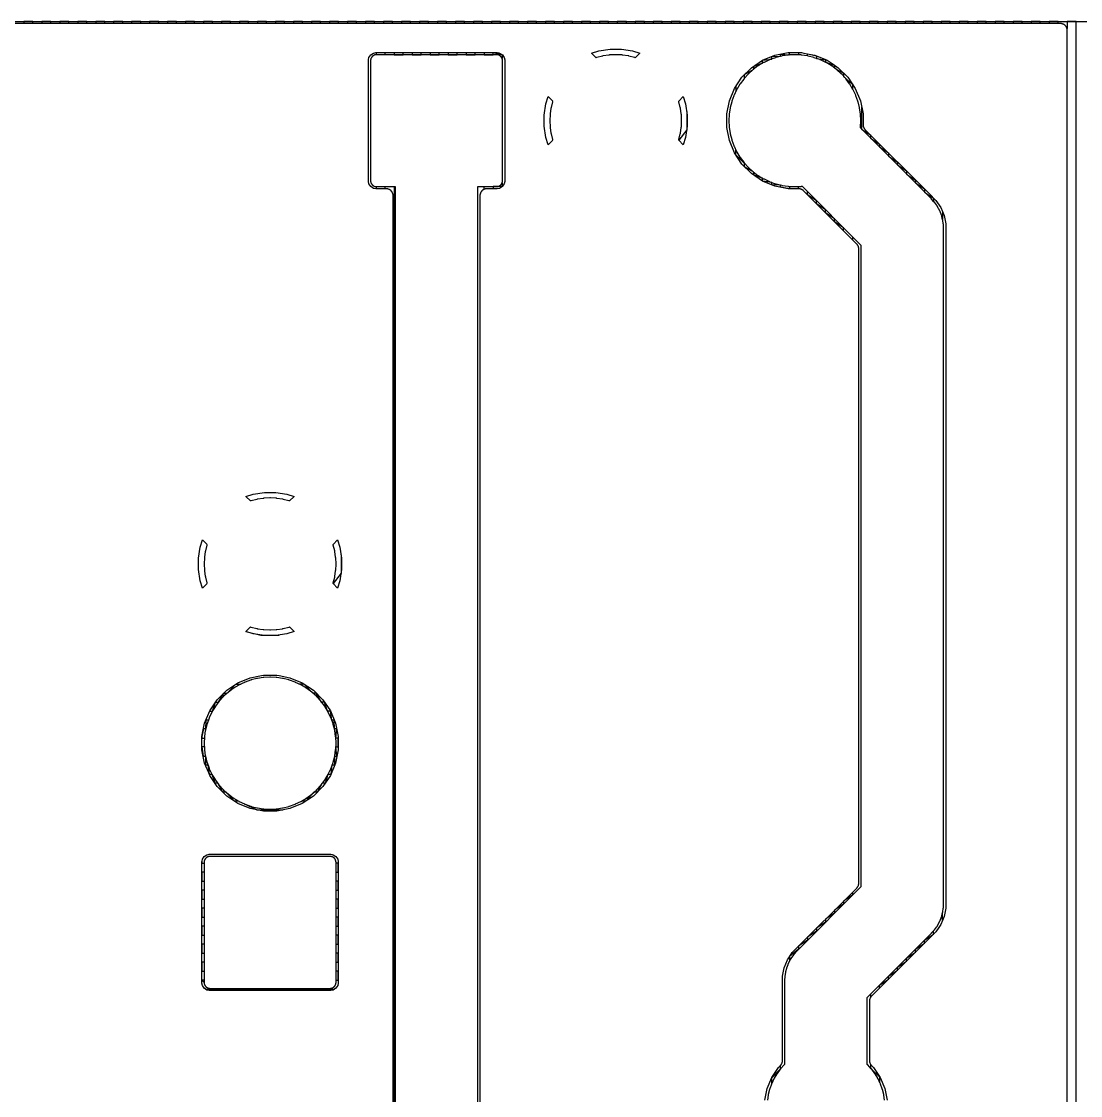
# Model space of a CAD drawing. Header units: metres. Extents: x 141.4 to 191.4, y -114.8 to -61.9.
# Drawn here: x 156.42 to 171.44, y -77.13 to -61.91 of the extents above; entities that cross this region are included whole.
import ezdxf

# ---------------------------------------------------------------- set-up
doc = ezdxf.new("R2010")
doc.units = ezdxf.units.M

msp = doc.modelspace()

# ---------------------------------------------------------------- linework, layer by layer
for points in [[(141.409, -61.907), (191.365, -61.907), (191.365, -114.81)], [(171.248, -96.695), (171.248, -62.034), (171.248, -62.032), (171.248, -62.03), (171.248, -62.028), (171.248, -62.026), (171.248, -62.024), (171.247, -62.022), (171.247, -62.019), (171.247, -62.017), (171.246, -62.015), (171.246, -62.013), (171.245, -62.011), (171.245, -62.009), (171.244, -62.007), (171.243, -62.005), (171.243, -62.003), (171.242, -62.001), (171.239, -61.993), (171.238, -61.991), (171.237, -61.99), (171.236, -61.988), (171.235, -61.986), (171.234, -61.984), (171.233, -61.982), (171.232, -61.98), (171.231, -61.979), (171.23, -61.977), (171.228, -61.975), (171.227, -61.974), (171.226, -61.972), (171.224, -61.97), (171.223, -61.969), (171.222, -61.967), (171.22, -61.966), (171.219, -61.964), (171.217, -61.963), (171.216, -61.962), (171.214, -61.96), (171.212, -61.959), (171.211, -61.958), (171.209, -61.956), (171.207, -61.955), (171.205, -61.954), (171.204, -61.953), (171.202, -61.952), (171.2, -61.951), (171.198, -61.95), (171.196, -61.949), (171.194, -61.948), (171.193, -61.947), (171.184, -61.944), (171.182, -61.943), (171.181, -61.942), (171.179, -61.942), (171.177, -61.941), (171.175, -61.941), (171.173, -61.94), (171.171, -61.94), (171.168, -61.939), (171.166, -61.939), (171.164, -61.938), (171.162, -61.938), (171.16, -61.938), (171.158, -61.938), (171.156, -61.938), (171.154, -61.938), (171.152, -61.938), (151.076, -61.938)], [(171.117, -61.938), (171.117, -61.907), (170.989, -61.907), (170.989, -61.938), (170.862, -61.938), (170.862, -61.907), (170.734, -61.907), (170.734, -61.938), (170.607, -61.938), (170.607, -61.907), (170.479, -61.907), (170.479, -61.938), (170.352, -61.938), (170.352, -61.907), (170.224, -61.907), (170.224, -61.938), (170.097, -61.938), (170.097, -61.907), (169.969, -61.907), (169.969, -61.938), (169.842, -61.938), (169.842, -61.907), (169.714, -61.907), (169.714, -61.938), (169.587, -61.938), (169.587, -61.907), (169.459, -61.907), (169.459, -61.938), (169.332, -61.938), (169.332, -61.907), (169.204, -61.907), (169.204, -61.938), (169.077, -61.938), (169.077, -61.907), (168.949, -61.907), (168.949, -61.938), (168.822, -61.938), (168.822, -61.907), (168.694, -61.907), (168.694, -61.938), (168.567, -61.938), (168.567, -61.907), (168.439, -61.907), (168.439, -61.938), (168.312, -61.938), (168.312, -61.907), (168.184, -61.907), (168.184, -61.938), (168.057, -61.938), (168.057, -61.907), (167.929, -61.907), (167.929, -61.938), (167.802, -61.938), (167.802, -61.907), (167.674, -61.907), (167.674, -61.938), (167.547, -61.938), (167.547, -61.907), (167.419, -61.907), (167.419, -61.938), (167.292, -61.938), (167.292, -61.907), (167.164, -61.907), (167.164, -61.938), (167.037, -61.938), (167.037, -61.907), (166.909, -61.907), (166.909, -61.938), (166.782, -61.938), (166.782, -61.907), (166.654, -61.907), (166.654, -61.938), (166.527, -61.938), (166.527, -61.907), (166.399, -61.907), (166.399, -61.938), (166.272, -61.938), (166.272, -61.907), (166.144, -61.907), (166.144, -61.938), (166.017, -61.938), (166.017, -61.907), (165.889, -61.907), (165.889, -61.938), (165.762, -61.938), (165.762, -61.907), (165.634, -61.907), (165.634, -61.938), (165.507, -61.938), (165.507, -61.907), (165.379, -61.907), (165.379, -61.938), (165.252, -61.938), (165.252, -61.907), (165.124, -61.907), (165.124, -61.938), (164.997, -61.938), (164.997, -61.907), (164.869, -61.907), (164.869, -61.938), (164.742, -61.938), (164.742, -61.907), (164.614, -61.907), (164.614, -61.938), (164.487, -61.938), (164.487, -61.907), (164.359, -61.907), (164.359, -61.938), (164.232, -61.938), (164.232, -61.907), (164.104, -61.907), (164.104, -61.938), (163.977, -61.938), (163.977, -61.907), (163.849, -61.907), (163.849, -61.938), (163.722, -61.938), (163.722, -61.907), (163.594, -61.907), (163.594, -61.938), (163.467, -61.938), (163.467, -61.907), (163.339, -61.907), (163.339, -61.938), (163.212, -61.938), (163.212, -61.907), (163.084, -61.907), (163.084, -61.938), (162.957, -61.938), (162.957, -61.907), (162.829, -61.907), (162.829, -61.938), (162.702, -61.938), (162.702, -61.907), (162.574, -61.907), (162.574, -61.938), (162.447, -61.938), (162.447, -61.907), (162.319, -61.907), (162.319, -61.938), (162.192, -61.938), (162.192, -61.907), (162.064, -61.907), (162.064, -61.938), (161.937, -61.938), (161.937, -61.907), (161.809, -61.907), (161.809, -61.938), (161.682, -61.938), (161.682, -61.907), (161.554, -61.907), (161.554, -61.938), (161.427, -61.938), (161.427, -61.907), (161.299, -61.907), (161.299, -61.938), (161.172, -61.938), (161.172, -61.907), (161.044, -61.907), (161.044, -61.938), (160.917, -61.938), (160.917, -61.907), (160.789, -61.907), (160.789, -61.938), (160.662, -61.938), (160.662, -61.907), (160.534, -61.907), (160.534, -61.938), (160.407, -61.938), (160.407, -61.907), (160.279, -61.907), (160.279, -61.938), (160.152, -61.938), (160.152, -61.907), (160.024, -61.907), (160.024, -61.938), (159.897, -61.938), (159.897, -61.907), (159.769, -61.907), (159.769, -61.938), (159.642, -61.938), (159.642, -61.907), (159.514, -61.907), (159.514, -61.938), (159.387, -61.938), (159.387, -61.907), (159.259, -61.907), (159.259, -61.938), (159.132, -61.938), (159.132, -61.907), (159.004, -61.907), (159.004, -61.938), (158.877, -61.938), (158.877, -61.907), (158.749, -61.907), (158.749, -61.938), (158.622, -61.938), (158.622, -61.907), (158.494, -61.907), (158.494, -61.938), (158.367, -61.938), (158.367, -61.907), (158.239, -61.907), (158.239, -61.938), (158.112, -61.938), (158.112, -61.907), (157.984, -61.907), (157.984, -61.938), (157.857, -61.938), (157.857, -61.907), (157.729, -61.907), (157.729, -61.938), (157.602, -61.938), (157.602, -61.907), (157.474, -61.907), (157.474, -61.938), (157.347, -61.938), (157.347, -61.907), (157.219, -61.907), (157.219, -61.938), (157.092, -61.938), (157.092, -61.907), (156.964, -61.907), (156.964, -61.938), (156.837, -61.938), (156.837, -61.907), (156.709, -61.907), (156.709, -61.938), (156.582, -61.938), (156.582, -61.907), (156.454, -61.907), (156.454, -61.938), (156.327, -61.938)], [(171.372, -98.908), (171.372, -61.907), (171.244, -61.907), (171.244, -62.007)], [(161.69, -80.429), (161.69, -64.375), (161.69, -64.373), (161.69, -64.371), (161.69, -64.369), (161.69, -64.367), (161.69, -64.365), (161.69, -64.363), (161.689, -64.36), (161.689, -64.358), (161.688, -64.356), (161.688, -64.354), (161.687, -64.352), (161.687, -64.35), (161.686, -64.348), (161.686, -64.346), (161.685, -64.344), (161.684, -64.342), (161.681, -64.334), (161.68, -64.332), (161.679, -64.331), (161.678, -64.329), (161.677, -64.327), (161.676, -64.325), (161.675, -64.323), (161.674, -64.321), (161.673, -64.32), (161.672, -64.318), (161.67, -64.316), (161.669, -64.315), (161.668, -64.313), (161.666, -64.311), (161.665, -64.31), (161.664, -64.308), (161.662, -64.307), (161.661, -64.305), (161.659, -64.304), (161.658, -64.303), (161.656, -64.301), (161.654, -64.3), (161.653, -64.299), (161.651, -64.297), (161.649, -64.296), (161.648, -64.295), (161.646, -64.294), (161.644, -64.293), (161.642, -64.292), (161.64, -64.291), (161.638, -64.29), (161.637, -64.289), (161.635, -64.288), (161.627, -64.285), (161.625, -64.284), (161.623, -64.283), (161.621, -64.283), (161.619, -64.282), (161.617, -64.282), (161.615, -64.281), (161.613, -64.281), (161.611, -64.28), (161.609, -64.28), (161.606, -64.279), (161.604, -64.279), (161.602, -64.279), (161.6, -64.279), (161.598, -64.279), (161.596, -64.279), (161.594, -64.279), (161.445, -64.279), (161.411, -64.272), (161.373, -64.246), (161.347, -64.208), (161.34, -64.174), (161.34, -62.452), (161.342, -62.445), (161.347, -62.418), (161.373, -62.38), (161.411, -62.354), (161.43, -62.35), (161.445, -62.347), (163.167, -62.347), (163.188, -62.352), (163.201, -62.354), (163.239, -62.38), (163.265, -62.418), (163.272, -62.452), (163.272, -64.174), (163.265, -64.208), (163.252, -64.227), (163.243, -64.24), (163.241, -64.244), (163.239, -64.246), (163.201, -64.272), (163.167, -64.279), (163.018, -64.279), (163.016, -64.279), (163.014, -64.279), (163.012, -64.279), (163.01, -64.279), (163.008, -64.279), (163.006, -64.279), (163.003, -64.28), (163.001, -64.28), (162.999, -64.281), (162.997, -64.281), (162.995, -64.282), (162.993, -64.282), (162.991, -64.283), (162.989, -64.283), (162.987, -64.284), (162.985, -64.285), (162.977, -64.288), (162.975, -64.289), (162.974, -64.29), (162.972, -64.291), (162.97, -64.292), (162.968, -64.293), (162.966, -64.294), (162.964, -64.295), (162.963, -64.296), (162.961, -64.297), (162.959, -64.299), (162.958, -64.3), (162.956, -64.301), (162.954, -64.303), (162.953, -64.304), (162.951, -64.305), (162.95, -64.307), (162.948, -64.308), (162.947, -64.31), (162.946, -64.311), (162.944, -64.313), (162.943, -64.315), (162.942, -64.316), (162.94, -64.318), (162.939, -64.32), (162.938, -64.321), (162.937, -64.323), (162.936, -64.325), (162.935, -64.327), (162.934, -64.329), (162.933, -64.331), (162.932, -64.332), (162.931, -64.334), (162.928, -64.342), (162.927, -64.344), (162.926, -64.346), (162.926, -64.348), (162.925, -64.35), (162.925, -64.352), (162.924, -64.354), (162.924, -64.356), (162.923, -64.358), (162.923, -64.36), (162.922, -64.363), (162.922, -64.365), (162.922, -64.367), (162.922, -64.369), (162.922, -64.371), (162.922, -64.373), (162.922, -64.375), (162.922, -78.953)], [(162.891, -79.006), (162.891, -64.248), (163.156, -64.248), (163.158, -64.248), (163.16, -64.248), (163.162, -64.248), (163.164, -64.248), (163.166, -64.247), (163.168, -64.247), (163.171, -64.247), (163.173, -64.246), (163.175, -64.246), (163.177, -64.245), (163.179, -64.245), (163.181, -64.244), (163.183, -64.244), (163.185, -64.243), (163.187, -64.242), (163.189, -64.242), (163.19, -64.241), (163.192, -64.24), (163.194, -64.239), (163.196, -64.238), (163.198, -64.237), (163.2, -64.236), (163.201, -64.235), (163.203, -64.234), (163.205, -64.232), (163.207, -64.231), (163.208, -64.23), (163.21, -64.229), (163.212, -64.227), (163.213, -64.226), (163.215, -64.225), (163.216, -64.223), (163.218, -64.222), (163.219, -64.22), (163.22, -64.219), (163.222, -64.217), (163.223, -64.215), (163.224, -64.214), (163.225, -64.212), (163.227, -64.21), (163.228, -64.208), (163.229, -64.207), (163.23, -64.205), (163.231, -64.203), (163.232, -64.201), (163.233, -64.199), (163.234, -64.197), (163.235, -64.196), (163.235, -64.194), (163.236, -64.192), (163.237, -64.19), (163.237, -64.188), (163.238, -64.186), (163.238, -64.184), (163.239, -64.182), (163.239, -64.18), (163.24, -64.178), (163.24, -64.175), (163.24, -64.173), (163.241, -64.171), (163.241, -64.169), (163.241, -64.167), (163.241, -64.165), (163.241, -64.163), (163.241, -62.463), (163.241, -62.461), (163.241, -62.459), (163.241, -62.457), (163.241, -62.455), (163.24, -62.453), (163.24, -62.451), (163.24, -62.448), (163.239, -62.446), (163.239, -62.444), (163.238, -62.442), (163.238, -62.44), (163.237, -62.438), (163.237, -62.436), (163.236, -62.434), (163.235, -62.432), (163.235, -62.43), (163.234, -62.429), (163.233, -62.427), (163.232, -62.425), (163.231, -62.423), (163.23, -62.421), (163.229, -62.419), (163.228, -62.418), (163.227, -62.416), (163.225, -62.414), (163.224, -62.412), (163.223, -62.411), (163.222, -62.409), (163.22, -62.407), (163.219, -62.406), (163.218, -62.404), (163.216, -62.403), (163.215, -62.401), (163.213, -62.4), (163.212, -62.399), (163.21, -62.397), (163.208, -62.396), (163.207, -62.395), (163.205, -62.394), (163.203, -62.392), (163.201, -62.391), (163.2, -62.39), (163.198, -62.389), (163.196, -62.388), (163.194, -62.387), (163.192, -62.386), (163.19, -62.385), (163.189, -62.384), (163.187, -62.384), (163.185, -62.383), (163.183, -62.382), (163.181, -62.382), (163.179, -62.381), (163.177, -62.381), (163.175, -62.38), (163.173, -62.38), (163.171, -62.379), (163.168, -62.379), (163.166, -62.379), (163.164, -62.378), (163.162, -62.378), (163.16, -62.378), (163.158, -62.378), (163.156, -62.378), (161.456, -62.378), (161.454, -62.378), (161.452, -62.378), (161.45, -62.378), (161.448, -62.378), (161.446, -62.379), (161.444, -62.379), (161.441, -62.379), (161.439, -62.38), (161.437, -62.38), (161.435, -62.381), (161.433, -62.381), (161.431, -62.382), (161.429, -62.382), (161.427, -62.383), (161.425, -62.384), (161.423, -62.384), (161.422, -62.385), (161.42, -62.386), (161.418, -62.387), (161.416, -62.388), (161.414, -62.389), (161.412, -62.39), (161.411, -62.391), (161.409, -62.392), (161.407, -62.394), (161.405, -62.395), (161.404, -62.396), (161.402, -62.397), (161.4, -62.399), (161.399, -62.4), (161.397, -62.401), (161.396, -62.403), (161.394, -62.404), (161.393, -62.406), (161.392, -62.407), (161.39, -62.409), (161.389, -62.411), (161.388, -62.412), (161.387, -62.414), (161.385, -62.416), (161.384, -62.418), (161.383, -62.419), (161.382, -62.421), (161.381, -62.423), (161.38, -62.425), (161.379, -62.427), (161.378, -62.429), (161.377, -62.43), (161.377, -62.432), (161.376, -62.434), (161.375, -62.436), (161.375, -62.438), (161.374, -62.44), (161.374, -62.442), (161.373, -62.444), (161.373, -62.446), (161.372, -62.448), (161.372, -62.451), (161.372, -62.453), (161.371, -62.455), (161.371, -62.457), (161.371, -62.459), (161.371, -62.461), (161.371, -62.463), (161.371, -64.163), (161.371, -64.165), (161.371, -64.167), (161.371, -64.169), (161.371, -64.171), (161.372, -64.173), (161.372, -64.175), (161.372, -64.178), (161.373, -64.18), (161.373, -64.182), (161.374, -64.184), (161.374, -64.186), (161.375, -64.188), (161.375, -64.19), (161.376, -64.192), (161.377, -64.194), (161.377, -64.196), (161.378, -64.197), (161.379, -64.199), (161.38, -64.201), (161.381, -64.203), (161.382, -64.205), (161.383, -64.207), (161.384, -64.208), (161.385, -64.21), (161.387, -64.212), (161.388, -64.214), (161.389, -64.215), (161.39, -64.217), (161.392, -64.219), (161.393, -64.22), (161.394, -64.222), (161.396, -64.223), (161.397, -64.225), (161.399, -64.226), (161.4, -64.227), (161.402, -64.229), (161.404, -64.23), (161.405, -64.231), (161.407, -64.232), (161.409, -64.234), (161.411, -64.235), (161.412, -64.236), (161.414, -64.237), (161.416, -64.238), (161.418, -64.239), (161.42, -64.24), (161.422, -64.241), (161.423, -64.242), (161.425, -64.242), (161.427, -64.243), (161.429, -64.244), (161.431, -64.244), (161.433, -64.245), (161.435, -64.245), (161.437, -64.246), (161.439, -64.246), (161.441, -64.247), (161.444, -64.247), (161.446, -64.247), (161.448, -64.248), (161.45, -64.248), (161.452, -64.248), (161.454, -64.248), (161.456, -64.248), (161.721, -64.248), (161.721, -80.481)], [(161.451, -62.347), (161.451, -62.378)], [(161.578, -62.378), (161.578, -62.347), (161.706, -62.347), (161.706, -62.378), (161.833, -62.378), (161.833, -62.347), (161.961, -62.347), (161.961, -62.378), (162.088, -62.378), (162.088, -62.347), (162.216, -62.347), (162.216, -62.378), (162.343, -62.378), (162.343, -62.347), (162.471, -62.347), (162.471, -62.378), (162.598, -62.378), (162.598, -62.347), (162.726, -62.347), (162.726, -62.378), (162.853, -62.378), (162.853, -62.347), (162.981, -62.347), (162.981, -62.378), (163.108, -62.378), (163.108, -62.347), (163.236, -62.378), (163.236, -62.434)], [(164.505, -62.357), (164.608, -62.323), (164.766, -62.298), (164.926, -62.298), (165.084, -62.323), (165.187, -62.357), (165.123, -62.42), (165.121, -62.42), (165.119, -62.419), (165.117, -62.418), (165.115, -62.418), (165.113, -62.417), (165.032, -62.397), (165.03, -62.396), (165.028, -62.396), (165.026, -62.396), (165.024, -62.395), (164.942, -62.383), (164.94, -62.383), (164.938, -62.383), (164.936, -62.382), (164.933, -62.382), (164.85, -62.378), (164.848, -62.378), (164.846, -62.378), (164.844, -62.378), (164.842, -62.378), (164.759, -62.382), (164.756, -62.382), (164.754, -62.383), (164.752, -62.383), (164.75, -62.383), (164.668, -62.395), (164.666, -62.396), (164.664, -62.396), (164.662, -62.396), (164.66, -62.397), (164.579, -62.417), (164.577, -62.418), (164.575, -62.418), (164.573, -62.419), (164.571, -62.42), (164.569, -62.42), (164.505, -62.357)], [(166.961, -77.198), (166.994, -77.031), (167.06, -76.873), (167.154, -76.732), (167.183, -76.703), (167.184, -76.702), (167.186, -76.7), (167.187, -76.699), (167.188, -76.697), (167.19, -76.695), (167.191, -76.694), (167.192, -76.692), (167.193, -76.69), (167.195, -76.689), (167.196, -76.687), (167.197, -76.685), (167.198, -76.683), (167.199, -76.681), (167.2, -76.679), (167.2, -76.678), (167.201, -76.676), (167.205, -76.667), (167.205, -76.666), (167.206, -76.664), (167.207, -76.662), (167.207, -76.66), (167.208, -76.658), (167.209, -76.656), (167.209, -76.654), (167.209, -76.652), (167.21, -76.65), (167.21, -76.647), (167.21, -76.645), (167.211, -76.643), (167.211, -76.641), (167.211, -76.639), (167.211, -76.637), (167.211, -76.635), (167.211, -75.437), (167.235, -75.318), (167.281, -75.206), (167.309, -75.163), (167.348, -75.105), (168.264, -74.189), (168.266, -74.187), (168.267, -74.186), (168.269, -74.184), (168.27, -74.183), (168.271, -74.181), (168.273, -74.179), (168.274, -74.178), (168.275, -74.176), (168.276, -74.174), (168.277, -74.172), (168.278, -74.171), (168.279, -74.169), (168.28, -74.167), (168.281, -74.165), (168.282, -74.163), (168.283, -74.161), (168.286, -74.153), (168.287, -74.151), (168.288, -74.149), (168.288, -74.147), (168.289, -74.145), (168.29, -74.143), (168.29, -74.141), (168.291, -74.139), (168.291, -74.137), (168.292, -74.135), (168.292, -74.133), (168.292, -74.131), (168.292, -74.129), (168.293, -74.127), (168.293, -74.125), (168.293, -74.123), (168.293, -74.121), (168.293, -65.13), (168.293, -65.128), (168.293, -65.126), (168.293, -65.124), (168.292, -65.122), (168.292, -65.12), (168.292, -65.118), (168.292, -65.116), (168.291, -65.114), (168.291, -65.112), (168.29, -65.11), (168.29, -65.108), (168.289, -65.106), (168.288, -65.104), (168.288, -65.102), (168.287, -65.1), (168.286, -65.098), (168.283, -65.09), (168.282, -65.088), (168.281, -65.086), (168.28, -65.084), (168.279, -65.082), (168.278, -65.08), (168.277, -65.078), (168.276, -65.077), (168.275, -65.075), (168.274, -65.073), (168.273, -65.071), (168.271, -65.07), (168.27, -65.068), (168.269, -65.067), (168.267, -65.065), (168.266, -65.063), (168.264, -65.062), (167.509, -64.307), (167.508, -64.305), (167.506, -64.304), (167.505, -64.303), (167.503, -64.301), (167.502, -64.3), (167.5, -64.299), (167.498, -64.297), (167.496, -64.296), (167.495, -64.295), (167.493, -64.294), (167.491, -64.293), (167.489, -64.292), (167.487, -64.291), (167.486, -64.29), (167.484, -64.289), (167.482, -64.288), (167.474, -64.285), (167.472, -64.284), (167.47, -64.283), (167.468, -64.283), (167.466, -64.282), (167.464, -64.282), (167.462, -64.281), (167.46, -64.281), (167.458, -64.28), (167.456, -64.28), (167.454, -64.279), (167.451, -64.279), (167.449, -64.279), (167.447, -64.279), (167.445, -64.279), (167.443, -64.279), (167.441, -64.279), (167.291, -64.279), (167.104, -64.241), (166.929, -64.169), (166.771, -64.063), (166.636, -63.928), (166.53, -63.77), (166.458, -63.595), (166.42, -63.408), (166.42, -63.218), (166.458, -63.031), (166.53, -62.856), (166.636, -62.698), (166.771, -62.563), (166.929, -62.457), (167.104, -62.385), (167.266, -62.353), (167.291, -62.347), (167.481, -62.347), (167.513, -62.354), (167.668, -62.385), (167.843, -62.457), (167.928, -62.514), (168.001, -62.563), (168.136, -62.698), (168.242, -62.856), (168.314, -63.031), (168.352, -63.218), (168.352, -63.368), (168.352, -63.37), (168.352, -63.372), (168.352, -63.374), (168.352, -63.376), (168.352, -63.378), (168.352, -63.381), (168.353, -63.383), (168.353, -63.385), (168.354, -63.387), (168.354, -63.389), (168.355, -63.391), (168.355, -63.393), (168.356, -63.395), (168.356, -63.397), (168.357, -63.399), (168.358, -63.401), (168.361, -63.409), (168.362, -63.411), (168.363, -63.413), (168.364, -63.414), (168.365, -63.416), (168.366, -63.418), (168.367, -63.42), (168.368, -63.422), (168.369, -63.423), (168.37, -63.425), (168.372, -63.427), (168.373, -63.429), (168.374, -63.43), (168.376, -63.432), (168.377, -63.433), (168.378, -63.435), (168.38, -63.436), (169.295, -64.351), (169.386, -64.443), (169.454, -64.544), (169.5, -64.656), (169.524, -64.775), (169.524, -74.476), (169.5, -74.595), (169.454, -74.707), (169.425, -74.749), (169.386, -74.808), (168.47, -75.724), (168.469, -75.725), (168.467, -75.727), (168.466, -75.728), (168.465, -75.73), (168.463, -75.732), (168.462, -75.733), (168.461, -75.735), (168.46, -75.737), (168.459, -75.739), (168.458, -75.74), (168.456, -75.742), (168.455, -75.744), (168.454, -75.746), (168.454, -75.748), (168.453, -75.75), (168.452, -75.751), (168.449, -75.76), (168.448, -75.762), (168.447, -75.764), (168.446, -75.765), (168.446, -75.767), (168.445, -75.769), (168.445, -75.771), (168.444, -75.774), (168.444, -75.776), (168.443, -75.778), (168.443, -75.78), (168.443, -75.782), (168.442, -75.784), (168.442, -75.786), (168.442, -75.788), (168.442, -75.79), (168.442, -75.792), (168.442, -76.635), (168.442, -76.637), (168.442, -76.639), (168.442, -76.641), (168.442, -76.643), (168.443, -76.645), (168.443, -76.647), (168.443, -76.65), (168.444, -76.652), (168.444, -76.654), (168.445, -76.656), (168.445, -76.658), (168.446, -76.66), (168.446, -76.662), (168.447, -76.664), (168.448, -76.666), (168.449, -76.667), (168.452, -76.676), (168.453, -76.678), (168.454, -76.679), (168.454, -76.681), (168.455, -76.683), (168.456, -76.685), (168.458, -76.687), (168.459, -76.689), (168.46, -76.69), (168.461, -76.692), (168.462, -76.694), (168.463, -76.695), (168.465, -76.697), (168.466, -76.699), (168.467, -76.7), (168.469, -76.702), (168.47, -76.703), (168.499, -76.732), (168.594, -76.873), (168.659, -77.031), (168.692, -77.198)], [(168.657, -77.197), (168.646, -77.125), (168.646, -77.123), (168.646, -77.121), (168.645, -77.119), (168.645, -77.116), (168.627, -77.045), (168.626, -77.043), (168.626, -77.041), (168.625, -77.039), (168.624, -77.037), (168.599, -76.968), (168.599, -76.966), (168.598, -76.964), (168.597, -76.962), (168.596, -76.96), (168.565, -76.894), (168.564, -76.892), (168.563, -76.89), (168.562, -76.888), (168.561, -76.886), (168.523, -76.823), (168.522, -76.821), (168.521, -76.82), (168.52, -76.818), (168.518, -76.816), (168.475, -76.757), (168.473, -76.755), (168.472, -76.754), (168.471, -76.752), (168.469, -76.751), (168.42, -76.696), (168.418, -76.695), (168.417, -76.693), (168.415, -76.692), (168.414, -76.69), (168.412, -76.688), (168.412, -75.74), (169.322, -74.829), (169.324, -74.828), (169.325, -74.826), (169.358, -74.79), (169.359, -74.788), (169.361, -74.787), (169.362, -74.785), (169.363, -74.783), (169.392, -74.744), (169.394, -74.742), (169.395, -74.741), (169.396, -74.739), (169.397, -74.737), (169.422, -74.695), (169.423, -74.693), (169.424, -74.691), (169.425, -74.69), (169.426, -74.688), (169.447, -74.643), (169.448, -74.641), (169.449, -74.639), (169.45, -74.638), (169.45, -74.636), (169.467, -74.589), (169.468, -74.587), (169.468, -74.585), (169.469, -74.583), (169.469, -74.581), (169.481, -74.534), (169.482, -74.532), (169.482, -74.53), (169.483, -74.528), (169.483, -74.526), (169.49, -74.477), (169.49, -74.475), (169.491, -74.473), (169.491, -74.471), (169.491, -74.469), (169.493, -74.42), (169.493, -74.418), (169.494, -74.416), (169.494, -64.835), (169.493, -64.833), (169.493, -64.831), (169.491, -64.782), (169.491, -64.78), (169.491, -64.778), (169.49, -64.776), (169.49, -64.774), (169.483, -64.725), (169.483, -64.723), (169.482, -64.721), (169.482, -64.719), (169.481, -64.717), (169.469, -64.669), (169.469, -64.667), (169.468, -64.665), (169.468, -64.663), (169.467, -64.661), (169.45, -64.615), (169.45, -64.613), (169.449, -64.611), (169.448, -64.609), (169.447, -64.607), (169.426, -64.563), (169.425, -64.561), (169.424, -64.559), (169.423, -64.558), (169.422, -64.556), (169.397, -64.514), (169.396, -64.512), (169.395, -64.51), (169.394, -64.508), (169.392, -64.507), (169.363, -64.467), (169.362, -64.466), (169.361, -64.464), (169.359, -64.462), (169.358, -64.461), (169.325, -64.424), (169.324, -64.423), (169.322, -64.421), (168.315, -63.414), (168.316, -63.409), (168.316, -63.407), (168.316, -63.405), (168.317, -63.403), (168.317, -63.4), (168.321, -63.317), (168.321, -63.315), (168.321, -63.313), (168.321, -63.311), (168.321, -63.309), (168.317, -63.226), (168.317, -63.223), (168.316, -63.221), (168.316, -63.219), (168.316, -63.217), (168.304, -63.135), (168.303, -63.133), (168.303, -63.131), (168.303, -63.129), (168.302, -63.127), (168.282, -63.046), (168.281, -63.044), (168.281, -63.042), (168.28, -63.04), (168.279, -63.038), (168.251, -62.959), (168.251, -62.957), (168.25, -62.955), (168.249, -62.953), (168.248, -62.951), (168.212, -62.876), (168.212, -62.874), (168.211, -62.872), (168.21, -62.87), (168.209, -62.869), (168.166, -62.797), (168.165, -62.795), (168.163, -62.794), (168.162, -62.792), (168.161, -62.79), (168.111, -62.723), (168.11, -62.721), (168.109, -62.72), (168.107, -62.718), (168.106, -62.717), (168.05, -62.655), (168.049, -62.653), (168.047, -62.652), (168.046, -62.65), (168.044, -62.649), (167.982, -62.593), (167.981, -62.592), (167.979, -62.59), (167.978, -62.589), (167.976, -62.588), (167.909, -62.538), (167.907, -62.537), (167.905, -62.536), (167.904, -62.534), (167.902, -62.533), (167.83, -62.49), (167.829, -62.489), (167.827, -62.488), (167.825, -62.487), (167.823, -62.487), (167.748, -62.451), (167.746, -62.45), (167.744, -62.449), (167.742, -62.448), (167.74, -62.448), (167.661, -62.42), (167.659, -62.419), (167.657, -62.418), (167.655, -62.418), (167.653, -62.417), (167.572, -62.397), (167.57, -62.396), (167.568, -62.396), (167.566, -62.396), (167.564, -62.395), (167.482, -62.383), (167.48, -62.383), (167.478, -62.383), (167.476, -62.382), (167.473, -62.382), (167.39, -62.378), (167.388, -62.378), (167.386, -62.378), (167.384, -62.378), (167.382, -62.378), (167.299, -62.382), (167.296, -62.382), (167.294, -62.383), (167.292, -62.383), (167.29, -62.383), (167.208, -62.395), (167.206, -62.396), (167.204, -62.396), (167.202, -62.396), (167.2, -62.397), (167.119, -62.417), (167.117, -62.418), (167.115, -62.418), (167.113, -62.419), (167.111, -62.42), (167.032, -62.448), (167.03, -62.448), (167.028, -62.449), (167.026, -62.45), (167.024, -62.451), (166.949, -62.487), (166.947, -62.487), (166.945, -62.488), (166.943, -62.489), (166.942, -62.49), (166.87, -62.533), (166.868, -62.534), (166.867, -62.536), (166.865, -62.537), (166.863, -62.538), (166.796, -62.588), (166.794, -62.589), (166.793, -62.59), (166.791, -62.592), (166.79, -62.593), (166.728, -62.649), (166.726, -62.65), (166.725, -62.652), (166.723, -62.653), (166.722, -62.655), (166.666, -62.717), (166.665, -62.718), (166.663, -62.72), (166.662, -62.721), (166.661, -62.723), (166.611, -62.79), (166.61, -62.792), (166.609, -62.794), (166.607, -62.795), (166.606, -62.797), (166.563, -62.869), (166.562, -62.87), (166.561, -62.872), (166.56, -62.874), (166.56, -62.876), (166.524, -62.951), (166.523, -62.953), (166.522, -62.955), (166.521, -62.957), (166.521, -62.959), (166.493, -63.038), (166.492, -63.04), (166.491, -63.042), (166.491, -63.044), (166.49, -63.046), (166.47, -63.127), (166.469, -63.129), (166.469, -63.131), (166.469, -63.133), (166.468, -63.135), (166.456, -63.217), (166.456, -63.219), (166.456, -63.221), (166.455, -63.223), (166.455, -63.226), (166.451, -63.309), (166.451, -63.311), (166.451, -63.313), (166.451, -63.315), (166.451, -63.317), (166.455, -63.4), (166.455, -63.403), (166.456, -63.405), (166.456, -63.407), (166.456, -63.409), (166.468, -63.491), (166.469, -63.493), (166.469, -63.495), (166.469, -63.497), (166.47, -63.499), (166.49, -63.58), (166.491, -63.582), (166.491, -63.584), (166.492, -63.586), (166.493, -63.588), (166.521, -63.667), (166.521, -63.669), (166.522, -63.671), (166.523, -63.673), (166.524, -63.675), (166.56, -63.75), (166.56, -63.752), (166.561, -63.754), (166.562, -63.756), (166.563, -63.757), (166.606, -63.829), (166.607, -63.831), (166.609, -63.832), (166.61, -63.834), (166.611, -63.836), (166.661, -63.903), (166.662, -63.905), (166.663, -63.906), (166.665, -63.908), (166.666, -63.909), (166.722, -63.971), (166.723, -63.973), (166.725, -63.974), (166.726, -63.976), (166.728, -63.977), (166.79, -64.033), (166.791, -64.034), (166.793, -64.036), (166.794, -64.037), (166.796, -64.038), (166.863, -64.088), (166.865, -64.089), (166.867, -64.09), (166.868, -64.092), (166.87, -64.093), (166.942, -64.136), (166.943, -64.137), (166.945, -64.138), (166.947, -64.139), (166.949, -64.139), (167.024, -64.175), (167.026, -64.176), (167.028, -64.177), (167.03, -64.178), (167.032, -64.178), (167.111, -64.206), (167.113, -64.207), (167.115, -64.208), (167.117, -64.208), (167.119, -64.209), (167.2, -64.229), (167.202, -64.23), (167.204, -64.23), (167.206, -64.23), (167.208, -64.231), (167.29, -64.243), (167.292, -64.243), (167.294, -64.243), (167.296, -64.244), (167.299, -64.244), (167.382, -64.248), (167.384, -64.248), (167.386, -64.248), (167.388, -64.248), (167.39, -64.248), (167.473, -64.244), (167.476, -64.244), (167.478, -64.243), (167.48, -64.243), (167.482, -64.243), (167.487, -64.242), (168.323, -65.078), (168.323, -74.173), (167.413, -75.083), (167.411, -75.085), (167.41, -75.086), (167.377, -75.123), (167.375, -75.124), (167.374, -75.126), (167.373, -75.128), (167.372, -75.129), (167.342, -75.169), (167.341, -75.17), (167.34, -75.172), (167.339, -75.174), (167.338, -75.176), (167.312, -75.218), (167.311, -75.219), (167.31, -75.221), (167.309, -75.223), (167.309, -75.225), (167.288, -75.269), (167.287, -75.271), (167.286, -75.273), (167.285, -75.275), (167.284, -75.277), (167.268, -75.323), (167.267, -75.325), (167.267, -75.327), (167.266, -75.329), (167.265, -75.331), (167.253, -75.379), (167.253, -75.381), (167.253, -75.383), (167.252, -75.385), (167.252, -75.387), (167.245, -75.436), (167.244, -75.438), (167.244, -75.44), (167.244, -75.442), (167.244, -75.444), (167.241, -75.493), (167.241, -75.495), (167.241, -75.497), (167.241, -76.688), (167.239, -76.69), (167.238, -76.692), (167.236, -76.693), (167.235, -76.695), (167.233, -76.696), (167.184, -76.751), (167.182, -76.752), (167.181, -76.754), (167.18, -76.755), (167.179, -76.757), (167.135, -76.816), (167.133, -76.818), (167.132, -76.82), (167.131, -76.821), (167.13, -76.823), (167.092, -76.886), (167.091, -76.888), (167.09, -76.89), (167.089, -76.892), (167.088, -76.894), (167.057, -76.96), (167.056, -76.962), (167.055, -76.964), (167.054, -76.966), (167.054, -76.968), (167.029, -77.037), (167.028, -77.039), (167.028, -77.041), (167.027, -77.043), (167.026, -77.045), (167.009, -77.116), (167.008, -77.119), (167.008, -77.121), (167.007, -77.123), (167.007, -77.125), (166.996, -77.197)], [(166.674, -62.707), (166.674, -62.659), (166.802, -62.583), (166.802, -62.542), (166.929, -62.498), (166.929, -62.457), (167.057, -62.439), (167.057, -62.404), (167.184, -62.401), (167.184, -62.369), (167.312, -62.382), (167.312, -62.347), (167.439, -62.347), (167.439, -62.381)], [(167.567, -62.396), (167.567, -62.365), (167.694, -62.396), (167.694, -62.431), (167.822, -62.449), (167.822, -62.486), (167.949, -62.528), (167.949, -62.568), (168.077, -62.639), (168.077, -62.685), (168.204, -62.8), (168.204, -62.862)], [(166.547, -62.831), (166.547, -62.902)], [(163.831, -63.233), (163.856, -63.075), (163.89, -62.972), (163.953, -63.036), (163.953, -63.038), (163.952, -63.04), (163.951, -63.042), (163.951, -63.044), (163.95, -63.046), (163.93, -63.127), (163.929, -63.129), (163.929, -63.131), (163.929, -63.133), (163.928, -63.135), (163.916, -63.217), (163.916, -63.219), (163.916, -63.221), (163.915, -63.223), (163.915, -63.226), (163.911, -63.309), (163.911, -63.311), (163.911, -63.313), (163.911, -63.315), (163.911, -63.317), (163.915, -63.4), (163.915, -63.403), (163.916, -63.405), (163.916, -63.407), (163.916, -63.409), (163.928, -63.491), (163.929, -63.493), (163.929, -63.495), (163.929, -63.497), (163.93, -63.499), (163.95, -63.58), (163.951, -63.582), (163.951, -63.584), (163.952, -63.586), (163.953, -63.588), (163.953, -63.59), (163.89, -63.654), (163.856, -63.551), (163.831, -63.393), (163.831, -63.233)], [(165.853, -63.183), (165.853, -63.443), (165.739, -63.59), (165.739, -63.588), (165.74, -63.586), (165.741, -63.584), (165.741, -63.582), (165.742, -63.58), (165.762, -63.499), (165.763, -63.497), (165.763, -63.495), (165.763, -63.493), (165.764, -63.491), (165.776, -63.409), (165.776, -63.407), (165.776, -63.405), (165.777, -63.403), (165.777, -63.4), (165.781, -63.317), (165.781, -63.315), (165.781, -63.313), (165.781, -63.311), (165.781, -63.309), (165.777, -63.226), (165.777, -63.223), (165.776, -63.221), (165.776, -63.219), (165.776, -63.217), (165.764, -63.135), (165.763, -63.133), (165.763, -63.131), (165.763, -63.129), (165.762, -63.127), (165.742, -63.046), (165.741, -63.044), (165.741, -63.042), (165.74, -63.04), (165.739, -63.038), (165.739, -63.036), (165.802, -62.972), (165.836, -63.075), (165.861, -63.233), (165.861, -63.393), (165.836, -63.551), (165.802, -63.654), (165.739, -63.59)], [(168.332, -63.12), (168.332, -63.431), (168.459, -63.516), (168.459, -63.559), (168.587, -63.644), (168.587, -63.686), (168.714, -63.771), (168.714, -63.814), (168.842, -63.899), (168.842, -63.941), (168.969, -64.026), (168.969, -64.069), (169.097, -64.154), (169.097, -64.196), (169.224, -64.281), (169.224, -64.324), (169.352, -64.409), (169.352, -64.454)], [(167.312, -64.244), (167.312, -64.279), (167.184, -64.257), (167.184, -64.225), (167.057, -64.222), (167.057, -64.187), (166.929, -64.169), (166.929, -64.128), (166.802, -64.084), (166.802, -64.043), (166.674, -63.967), (166.674, -63.919), (166.547, -63.795), (166.547, -63.724)], [(163.236, -64.192), (163.236, -64.248), (163.108, -64.248), (163.108, -64.279)], [(161.451, -64.248), (161.451, -64.279)], [(161.578, -64.279), (161.578, -64.248)], [(161.706, -64.248), (161.706, -80.496)], [(162.981, -64.287), (162.981, -64.248)], [(167.439, -64.279), (167.439, -64.245)], [(168.204, -64.959), (168.204, -65.002), (168.077, -64.874), (168.077, -64.832), (167.949, -64.747), (167.949, -64.704), (167.822, -64.619), (167.822, -64.577), (167.694, -64.492), (167.694, -64.449), (167.567, -64.364), (167.567, -64.322)], [(169.479, -64.606), (169.479, -64.71)], [(159.605, -68.64), (159.708, -68.606), (159.866, -68.581), (160.026, -68.581), (160.184, -68.606), (160.287, -68.64), (160.223, -68.703), (160.221, -68.703), (160.219, -68.702), (160.217, -68.701), (160.215, -68.701), (160.213, -68.7), (160.132, -68.68), (160.13, -68.679), (160.128, -68.679), (160.126, -68.679), (160.124, -68.678), (160.042, -68.666), (160.04, -68.666), (160.038, -68.666), (160.036, -68.665), (160.033, -68.665), (159.95, -68.661), (159.948, -68.661), (159.946, -68.661), (159.944, -68.661), (159.942, -68.661), (159.859, -68.665), (159.856, -68.665), (159.854, -68.666), (159.852, -68.666), (159.85, -68.666), (159.768, -68.678), (159.766, -68.679), (159.764, -68.679), (159.762, -68.679), (159.76, -68.68), (159.679, -68.7), (159.677, -68.701), (159.675, -68.701), (159.673, -68.702), (159.671, -68.703), (159.669, -68.703), (159.605, -68.64)], [(158.931, -69.516), (158.956, -69.358), (158.99, -69.255), (159.053, -69.319), (159.053, -69.321), (159.052, -69.323), (159.051, -69.325), (159.051, -69.327), (159.05, -69.329), (159.03, -69.41), (159.029, -69.412), (159.029, -69.414), (159.029, -69.416), (159.028, -69.418), (159.016, -69.5), (159.016, -69.502), (159.016, -69.504), (159.015, -69.506), (159.015, -69.509), (159.011, -69.592), (159.011, -69.594), (159.011, -69.596), (159.011, -69.598), (159.011, -69.6), (159.015, -69.683), (159.015, -69.686), (159.016, -69.688), (159.016, -69.69), (159.016, -69.692), (159.028, -69.774), (159.029, -69.776), (159.029, -69.778), (159.029, -69.78), (159.03, -69.782), (159.05, -69.863), (159.051, -69.865), (159.051, -69.867), (159.052, -69.869), (159.053, -69.871), (159.053, -69.873), (158.99, -69.937), (158.956, -69.834), (158.931, -69.676), (158.931, -69.516)], [(160.953, -69.466), (160.953, -69.726), (160.839, -69.873), (160.839, -69.871), (160.84, -69.869), (160.841, -69.867), (160.841, -69.865), (160.842, -69.863), (160.862, -69.782), (160.863, -69.78), (160.863, -69.778), (160.863, -69.776), (160.864, -69.774), (160.876, -69.692), (160.876, -69.69), (160.876, -69.688), (160.877, -69.686), (160.877, -69.683), (160.881, -69.6), (160.881, -69.598), (160.881, -69.596), (160.881, -69.594), (160.881, -69.592), (160.877, -69.509), (160.877, -69.506), (160.876, -69.504), (160.876, -69.502), (160.876, -69.5), (160.864, -69.418), (160.863, -69.416), (160.863, -69.414), (160.863, -69.412), (160.862, -69.41), (160.842, -69.329), (160.841, -69.327), (160.841, -69.325), (160.84, -69.323), (160.839, -69.321), (160.839, -69.319), (160.902, -69.255), (160.936, -69.358), (160.961, -69.516), (160.961, -69.676), (160.936, -69.834), (160.902, -69.937), (160.839, -69.873)], [(159.605, -70.552), (159.669, -70.489), (159.671, -70.489), (159.673, -70.49), (159.675, -70.491), (159.677, -70.491), (159.679, -70.492), (159.76, -70.512), (159.762, -70.513), (159.764, -70.513), (159.766, -70.513), (159.768, -70.514), (159.85, -70.526), (159.852, -70.526), (159.854, -70.526), (159.856, -70.527), (159.859, -70.527), (159.942, -70.531), (159.944, -70.531), (159.946, -70.531), (159.948, -70.531), (159.95, -70.531), (160.033, -70.527), (160.036, -70.527), (160.038, -70.526), (160.04, -70.526), (160.042, -70.526), (160.124, -70.514), (160.126, -70.513), (160.128, -70.513), (160.13, -70.513), (160.132, -70.512), (160.213, -70.492), (160.215, -70.491), (160.217, -70.491), (160.219, -70.49), (160.221, -70.489), (160.223, -70.489), (160.287, -70.552), (160.184, -70.586), (160.026, -70.611), (159.866, -70.611), (159.708, -70.586), (159.605, -70.552), (159.816, -70.603), (160.076, -70.603)], [(159.071, -71.808), (159.037, -71.808), (159.033, -71.935), (159.001, -71.935), (158.98, -72.041), (159.018, -71.854), (159.09, -71.679), (159.196, -71.521), (159.331, -71.386), (159.489, -71.28), (159.664, -71.208), (159.826, -71.176), (159.851, -71.17), (160.041, -71.17), (160.073, -71.177), (160.228, -71.208), (160.403, -71.28), (160.561, -71.386), (160.696, -71.521), (160.802, -71.679), (160.874, -71.854), (160.912, -72.041), (160.912, -72.231), (160.874, -72.418), (160.802, -72.593), (160.696, -72.751), (160.561, -72.886), (160.403, -72.992), (160.228, -73.064), (160.041, -73.102), (159.851, -73.102), (159.664, -73.064), (159.489, -72.992), (159.331, -72.886), (159.196, -72.751), (159.09, -72.593), (159.076, -72.558), (159.018, -72.418), (158.98, -72.231), (158.98, -72.041), (158.98, -72.063), (159.014, -72.063)], [(159.584, -72.998), (159.586, -72.999), (159.588, -73), (159.59, -73.001), (159.592, -73.001), (159.671, -73.029), (159.673, -73.03), (159.675, -73.031), (159.677, -73.031), (159.679, -73.032), (159.76, -73.052), (159.762, -73.053), (159.764, -73.053), (159.766, -73.053), (159.768, -73.054), (159.85, -73.066), (159.852, -73.066), (159.854, -73.066), (159.856, -73.067), (159.859, -73.067), (159.942, -73.071), (159.944, -73.071), (159.946, -73.071), (159.948, -73.071), (159.95, -73.071), (160.033, -73.067), (160.036, -73.067), (160.038, -73.066), (160.04, -73.066), (160.042, -73.066), (160.124, -73.054), (160.126, -73.053), (160.128, -73.053), (160.13, -73.053), (160.132, -73.052), (160.213, -73.032), (160.215, -73.031), (160.217, -73.031), (160.219, -73.03), (160.221, -73.029), (160.3, -73.001), (160.302, -73.001), (160.304, -73), (160.306, -72.999), (160.308, -72.998), (160.383, -72.962), (160.385, -72.962), (160.387, -72.961), (160.389, -72.96), (160.39, -72.959), (160.462, -72.916), (160.464, -72.915), (160.465, -72.913), (160.467, -72.912), (160.469, -72.911), (160.536, -72.861), (160.538, -72.86), (160.539, -72.859), (160.541, -72.857), (160.542, -72.856), (160.604, -72.8), (160.606, -72.799), (160.607, -72.797), (160.609, -72.796), (160.61, -72.794), (160.666, -72.732), (160.667, -72.731), (160.669, -72.729), (160.67, -72.728), (160.671, -72.726), (160.721, -72.659), (160.722, -72.657), (160.723, -72.655), (160.725, -72.654), (160.726, -72.652), (160.769, -72.58), (160.77, -72.579), (160.771, -72.577), (160.772, -72.575), (160.772, -72.573), (160.808, -72.498), (160.809, -72.496), (160.81, -72.494), (160.811, -72.492), (160.811, -72.49), (160.839, -72.411), (160.84, -72.409), (160.841, -72.407), (160.841, -72.405), (160.842, -72.403), (160.862, -72.322), (160.863, -72.32), (160.863, -72.318), (160.863, -72.316), (160.864, -72.314), (160.876, -72.232), (160.876, -72.23), (160.876, -72.228), (160.877, -72.226), (160.877, -72.223), (160.881, -72.14), (160.881, -72.138), (160.881, -72.136), (160.881, -72.134), (160.881, -72.132), (160.877, -72.049), (160.877, -72.046), (160.876, -72.044), (160.876, -72.042), (160.876, -72.04), (160.864, -71.958), (160.863, -71.956), (160.863, -71.954), (160.863, -71.952), (160.862, -71.95), (160.842, -71.869), (160.841, -71.867), (160.841, -71.865), (160.84, -71.863), (160.839, -71.861), (160.811, -71.782), (160.811, -71.78), (160.81, -71.778), (160.809, -71.776), (160.808, -71.774), (160.772, -71.699), (160.772, -71.697), (160.771, -71.695), (160.77, -71.693), (160.769, -71.692), (160.726, -71.62), (160.725, -71.618), (160.723, -71.617), (160.722, -71.615), (160.721, -71.613), (160.671, -71.546), (160.67, -71.544), (160.669, -71.543), (160.667, -71.541), (160.666, -71.54), (160.61, -71.478), (160.609, -71.476), (160.607, -71.475), (160.606, -71.473), (160.604, -71.472), (160.542, -71.416), (160.541, -71.415), (160.539, -71.413), (160.538, -71.412), (160.536, -71.411), (160.469, -71.361), (160.467, -71.36), (160.465, -71.359), (160.464, -71.357), (160.462, -71.356), (160.39, -71.313), (160.389, -71.312), (160.387, -71.311), (160.385, -71.31), (160.383, -71.31), (160.308, -71.274), (160.306, -71.273), (160.304, -71.272), (160.302, -71.271), (160.3, -71.271), (160.221, -71.243), (160.219, -71.242), (160.217, -71.241), (160.215, -71.241), (160.213, -71.24), (160.132, -71.22), (160.13, -71.219), (160.128, -71.219), (160.126, -71.219), (160.124, -71.218), (160.042, -71.206), (160.04, -71.206), (160.038, -71.206), (160.036, -71.205), (160.033, -71.205), (159.95, -71.201), (159.948, -71.201), (159.946, -71.201), (159.944, -71.201), (159.942, -71.201), (159.859, -71.205), (159.856, -71.205), (159.854, -71.206), (159.852, -71.206), (159.85, -71.206), (159.768, -71.218), (159.766, -71.219), (159.764, -71.219), (159.762, -71.219), (159.76, -71.22), (159.679, -71.24), (159.677, -71.241), (159.675, -71.241), (159.673, -71.242), (159.671, -71.243), (159.592, -71.271), (159.59, -71.271), (159.588, -71.272), (159.586, -71.273), (159.584, -71.274), (159.509, -71.31), (159.507, -71.31), (159.505, -71.311), (159.503, -71.312), (159.502, -71.313), (159.43, -71.356), (159.428, -71.357), (159.427, -71.359), (159.425, -71.36), (159.423, -71.361), (159.356, -71.411), (159.354, -71.412), (159.353, -71.413), (159.351, -71.415), (159.35, -71.416), (159.288, -71.472), (159.286, -71.473), (159.285, -71.475), (159.283, -71.476), (159.282, -71.478), (159.226, -71.54), (159.225, -71.541), (159.223, -71.543), (159.222, -71.544), (159.221, -71.546), (159.171, -71.613), (159.17, -71.615), (159.169, -71.617), (159.167, -71.618), (159.166, -71.62), (159.123, -71.692), (159.122, -71.693), (159.121, -71.695), (159.12, -71.697), (159.12, -71.699), (159.084, -71.774), (159.083, -71.776), (159.082, -71.778), (159.081, -71.78), (159.081, -71.782), (159.053, -71.861), (159.052, -71.863), (159.051, -71.865), (159.051, -71.867), (159.05, -71.869), (159.03, -71.95), (159.029, -71.952), (159.029, -71.954), (159.029, -71.956), (159.028, -71.958), (159.016, -72.04), (159.016, -72.042), (159.016, -72.044), (159.015, -72.046), (159.015, -72.049), (159.011, -72.132), (159.011, -72.134), (159.011, -72.136), (159.011, -72.138), (159.011, -72.14), (159.015, -72.223), (159.015, -72.226), (159.016, -72.228), (159.016, -72.23), (159.016, -72.232), (159.028, -72.314), (159.029, -72.316), (159.029, -72.318), (159.029, -72.32), (159.03, -72.322), (159.05, -72.403), (159.051, -72.405), (159.051, -72.407), (159.052, -72.409), (159.053, -72.411), (159.081, -72.49), (159.081, -72.492), (159.082, -72.494), (159.083, -72.496), (159.084, -72.498), (159.12, -72.573), (159.12, -72.575), (159.121, -72.577), (159.122, -72.579), (159.123, -72.58), (159.166, -72.652), (159.167, -72.654), (159.169, -72.655), (159.17, -72.657), (159.171, -72.659), (159.221, -72.726), (159.222, -72.728), (159.223, -72.729), (159.225, -72.731), (159.226, -72.732), (159.282, -72.794), (159.283, -72.796), (159.285, -72.797), (159.286, -72.799), (159.288, -72.8), (159.35, -72.856), (159.351, -72.857), (159.353, -72.859), (159.354, -72.86), (159.356, -72.861), (159.423, -72.911), (159.425, -72.912), (159.427, -72.913), (159.428, -72.915), (159.43, -72.916), (159.502, -72.959), (159.503, -72.96), (159.505, -72.961), (159.507, -72.962), (159.509, -72.962), (159.584, -72.998), (159.758, -73.083), (160.134, -73.083)], [(159.09, -71.68), (159.13, -71.68), (159.174, -71.553), (159.216, -71.553), (159.291, -71.425), (159.339, -71.425), (159.462, -71.298), (159.533, -71.298)], [(160.395, -72.955), (160.457, -72.955), (160.573, -72.828), (160.619, -72.828), (160.69, -72.7), (160.73, -72.7), (160.772, -72.573), (160.81, -72.573), (160.827, -72.445), (160.863, -72.445), (160.863, -72.318), (160.894, -72.318), (160.878, -72.19), (160.912, -72.19), (160.912, -72.063), (160.878, -72.063), (160.891, -71.935), (160.859, -71.935), (160.855, -71.808), (160.821, -71.808), (160.802, -71.68), (160.762, -71.68), (160.718, -71.553), (160.676, -71.553), (160.601, -71.425), (160.553, -71.425), (160.43, -71.298), (160.359, -71.298)], [(159.014, -72.19), (158.98, -72.19), (158.998, -72.318), (159.029, -72.318), (159.029, -72.445), (159.065, -72.445), (159.082, -72.573), (159.12, -72.573), (159.162, -72.7), (159.202, -72.7), (159.273, -72.828), (159.319, -72.828), (159.435, -72.955), (159.497, -72.955)], [(158.98, -73.815), (158.982, -73.808), (158.987, -73.781), (159.013, -73.743), (159.051, -73.717), (159.07, -73.713), (159.085, -73.71), (160.807, -73.71), (160.828, -73.715), (160.841, -73.717), (160.879, -73.743), (160.905, -73.781), (160.912, -73.815), (160.912, -75.537), (160.905, -75.571), (160.879, -75.609), (160.841, -75.635), (160.807, -75.642), (159.085, -75.642), (159.051, -75.635), (159.013, -75.609), (158.987, -75.571), (158.98, -75.537), (158.98, -73.815), (158.98, -73.838), (159.011, -73.838), (159.011, -73.965), (158.98, -73.965), (158.98, -74.093), (159.011, -74.093), (159.011, -74.22), (158.98, -74.22), (158.98, -74.348), (159.011, -74.348), (159.011, -74.475), (158.98, -74.475), (158.98, -74.603), (159.011, -74.603), (159.011, -74.73), (158.98, -74.73), (158.98, -74.858), (159.011, -74.858), (159.011, -74.985), (158.98, -74.985), (158.98, -75.113), (159.011, -75.113), (159.011, -75.24), (158.98, -75.24), (158.98, -75.368), (159.011, -75.368), (159.011, -75.495), (158.98, -75.495), (159.011, -75.526), (159.011, -75.528), (159.011, -75.53), (159.011, -75.532), (159.011, -75.534), (159.012, -75.536), (159.012, -75.538), (159.012, -75.541), (159.013, -75.543), (159.013, -75.545), (159.014, -75.547), (159.014, -75.549), (159.015, -75.551), (159.015, -75.553), (159.016, -75.555), (159.017, -75.557), (159.017, -75.559), (159.018, -75.56), (159.019, -75.562), (159.02, -75.564), (159.021, -75.566), (159.022, -75.568), (159.023, -75.57), (159.024, -75.571), (159.025, -75.573), (159.027, -75.575), (159.028, -75.577), (159.029, -75.578), (159.03, -75.58), (159.032, -75.582), (159.033, -75.583), (159.034, -75.585), (159.036, -75.586), (159.037, -75.588), (159.039, -75.589), (159.04, -75.59), (159.042, -75.592), (159.044, -75.593), (159.045, -75.594), (159.047, -75.595), (159.049, -75.597), (159.051, -75.598), (159.052, -75.599), (159.054, -75.6), (159.056, -75.601), (159.058, -75.602), (159.06, -75.603), (159.062, -75.604), (159.063, -75.605), (159.065, -75.605), (159.067, -75.606), (159.069, -75.607), (159.071, -75.607), (159.073, -75.608), (159.075, -75.608), (159.077, -75.609), (159.079, -75.609), (159.081, -75.61), (159.084, -75.61), (159.086, -75.61), (159.088, -75.611), (159.09, -75.611), (159.092, -75.611), (159.094, -75.611), (159.096, -75.611), (160.796, -75.611), (160.798, -75.611), (160.8, -75.611), (160.802, -75.611), (160.804, -75.611), (160.806, -75.61), (160.808, -75.61), (160.811, -75.61), (160.813, -75.609), (160.815, -75.609), (160.817, -75.608), (160.819, -75.608), (160.821, -75.607), (160.823, -75.607), (160.825, -75.606), (160.827, -75.605), (160.829, -75.605), (160.83, -75.604), (160.832, -75.603), (160.834, -75.602), (160.836, -75.601), (160.838, -75.6), (160.84, -75.599), (160.841, -75.598), (160.843, -75.597), (160.845, -75.595), (160.847, -75.594), (160.848, -75.593), (160.85, -75.592), (160.852, -75.59), (160.853, -75.589), (160.855, -75.588), (160.856, -75.586), (160.858, -75.585), (160.859, -75.583), (160.86, -75.582), (160.862, -75.58), (160.863, -75.578), (160.864, -75.577), (160.865, -75.575), (160.867, -75.573), (160.868, -75.571), (160.869, -75.57), (160.87, -75.568), (160.871, -75.566), (160.872, -75.564), (160.873, -75.562), (160.874, -75.56), (160.875, -75.559), (160.875, -75.557), (160.876, -75.555), (160.877, -75.553), (160.877, -75.551), (160.878, -75.549), (160.878, -75.547), (160.879, -75.545), (160.879, -75.543), (160.88, -75.541), (160.88, -75.538), (160.88, -75.536), (160.881, -75.534), (160.881, -75.532), (160.881, -75.53), (160.881, -75.528), (160.881, -75.526), (160.881, -73.826), (160.881, -73.824), (160.881, -73.822), (160.881, -73.82), (160.881, -73.818), (160.88, -73.816), (160.88, -73.814), (160.88, -73.811), (160.879, -73.809), (160.879, -73.807), (160.878, -73.805), (160.878, -73.803), (160.877, -73.801), (160.877, -73.799), (160.876, -73.797), (160.875, -73.795), (160.875, -73.793), (160.874, -73.792), (160.873, -73.79), (160.872, -73.788), (160.871, -73.786), (160.87, -73.784), (160.869, -73.782), (160.868, -73.781), (160.867, -73.779), (160.865, -73.777), (160.864, -73.775), (160.863, -73.774), (160.862, -73.772), (160.86, -73.77), (160.859, -73.769), (160.858, -73.767), (160.856, -73.766), (160.855, -73.764), (160.853, -73.763), (160.852, -73.762), (160.85, -73.76), (160.848, -73.759), (160.847, -73.758), (160.845, -73.757), (160.843, -73.755), (160.841, -73.754), (160.84, -73.753), (160.838, -73.752), (160.836, -73.751), (160.834, -73.75), (160.832, -73.749), (160.83, -73.748), (160.829, -73.747), (160.827, -73.747), (160.825, -73.746), (160.823, -73.745), (160.821, -73.745), (160.819, -73.744), (160.817, -73.744), (160.815, -73.743), (160.813, -73.743), (160.811, -73.742), (160.808, -73.742), (160.806, -73.742), (160.804, -73.741), (160.802, -73.741), (160.8, -73.741), (160.798, -73.741), (160.796, -73.741), (159.096, -73.741), (159.094, -73.741), (159.092, -73.741), (159.09, -73.741), (159.088, -73.741), (159.086, -73.742), (159.084, -73.742), (159.081, -73.742), (159.079, -73.743), (159.077, -73.743), (159.075, -73.744), (159.073, -73.744), (159.071, -73.745), (159.069, -73.745), (159.067, -73.746), (159.065, -73.747), (159.063, -73.747), (159.062, -73.748), (159.06, -73.749), (159.058, -73.75), (159.056, -73.751), (159.054, -73.752), (159.052, -73.753), (159.051, -73.754), (159.049, -73.755), (159.047, -73.757), (159.045, -73.758), (159.044, -73.759), (159.042, -73.76), (159.04, -73.762), (159.039, -73.763), (159.037, -73.764), (159.036, -73.766), (159.034, -73.767), (159.033, -73.769), (159.032, -73.77), (159.03, -73.772), (159.029, -73.774), (159.028, -73.775), (159.027, -73.777), (159.025, -73.779), (159.024, -73.781), (159.023, -73.782), (159.022, -73.784), (159.021, -73.786), (159.02, -73.788), (159.019, -73.79), (159.018, -73.792), (159.017, -73.793), (159.017, -73.795), (159.016, -73.797), (159.015, -73.799), (159.015, -73.801), (159.014, -73.803), (159.014, -73.805), (159.013, -73.807), (159.013, -73.809), (159.012, -73.811), (159.012, -73.814), (159.012, -73.816), (159.011, -73.818), (159.011, -73.82), (159.011, -73.822), (159.011, -73.824), (159.011, -73.826), (159.011, -75.526)], [(160.881, -75.495), (160.912, -75.495), (160.912, -75.368), (160.881, -75.368), (160.881, -75.24), (160.912, -75.24), (160.912, -75.113), (160.881, -75.113), (160.881, -74.985), (160.912, -74.985), (160.912, -74.858), (160.881, -74.858), (160.881, -74.73), (160.912, -74.73), (160.912, -74.603), (160.881, -74.603), (160.881, -74.475), (160.912, -74.475), (160.912, -74.348), (160.881, -74.348), (160.881, -74.22), (160.912, -74.22), (160.912, -74.093), (160.881, -74.093), (160.881, -73.965), (160.912, -73.965), (160.912, -73.838), (160.881, -73.838)], [(168.204, -74.249), (168.204, -74.292), (168.077, -74.376), (168.077, -74.419), (167.949, -74.504), (167.949, -74.547), (167.822, -74.631), (167.822, -74.674), (167.694, -74.759), (167.694, -74.802), (167.567, -74.886), (167.567, -74.929), (167.439, -75.014), (167.439, -75.057), (167.312, -75.159), (167.312, -75.218)], [(169.479, -74.645), (169.479, -74.541)], [(168.587, -75.607), (168.587, -75.564), (168.714, -75.48), (168.714, -75.437), (168.842, -75.352), (168.842, -75.309), (168.969, -75.225), (168.969, -75.182), (169.097, -75.097), (169.097, -75.054), (169.224, -74.97), (169.224, -74.927), (169.352, -74.842), (169.352, -74.796)], [(159.033, -75.623), (160.859, -75.623)], [(168.459, -75.692), (168.459, -75.737)], [(167.057, -76.96), (167.057, -76.88), (167.184, -76.75), (167.184, -76.701)], [(168.459, -76.69), (168.459, -76.74), (168.587, -76.864), (168.587, -76.94)]]:
    msp.add_lwpolyline(points)

doc.saveas('drawing.dxf')
